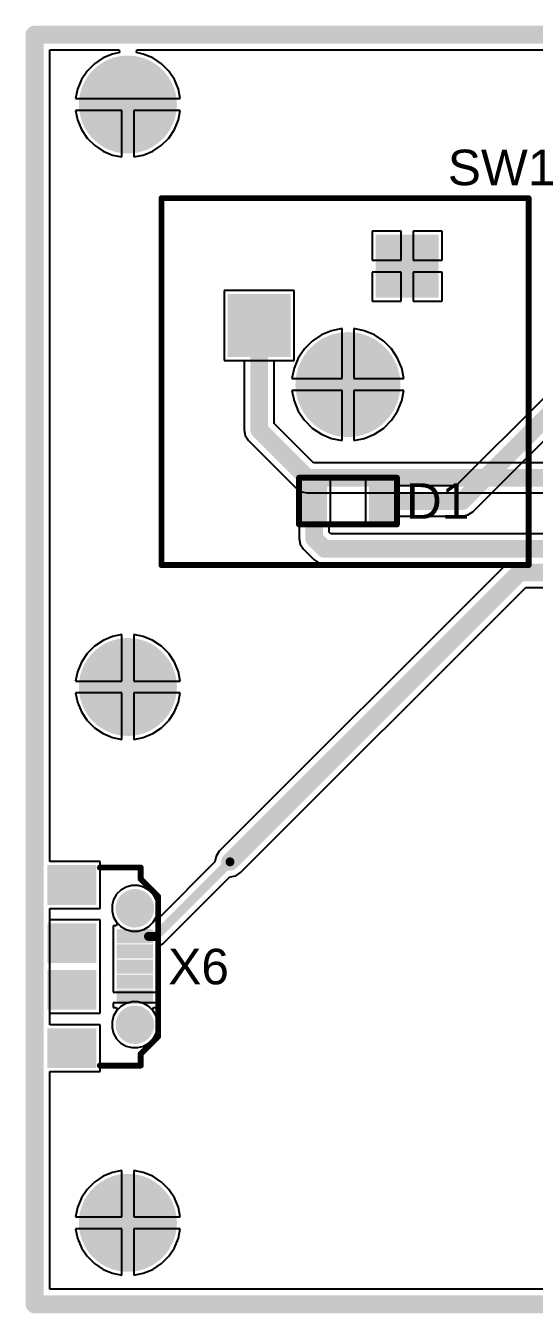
# Model space of a CAD drawing. Header units: millimetres. Extents: x -27 to 152, y -4 to 51.
# Drawn here: x -27.4 to -5.6, y -3.9 to 51.4 of the extents above; entities that cross this region are included whole.
import ezdxf

# ---------------------------------------------------------------- set-up
doc = ezdxf.new("R2010")
doc.units = ezdxf.units.MM
for name, color, linetype in [('BottomLayer', 5, 'Continuous'), ('BottomSolder', 6, 'Continuous'), ('KeepOutLayer', 6, 'Continuous'), ('MultiLayer', 9, 'Continuous'), ('PadHoleLayer', 156, 'Continuous'), ('TopLayer', 1, 'Continuous'), ('TopOverlay', 2, 'Continuous'), ('TopPaste', 8, 'Continuous'), ('TopSolder', 216, 'Continuous')]:
    doc.layers.add(name, color=color, linetype=linetype)
doc.styles.add('Arial', font='arial.ttf', dxfattribs={"height": 0.2})

# ---------------------------------------------------------------- blocks, each defined once
blk = doc.blocks.new('USB_MICRO_B_MX_105017_0001_1')
at = {"layer": 'BottomLayer'}
h = blk.add_hatch(color=5, dxfattribs=at)
edge = h.paths.add_edge_path()
edge.add_arc((-2.5, 0), 0.725, 0, 360)
h = blk.add_hatch(color=5, dxfattribs=at)
edge = h.paths.add_edge_path()
edge.add_arc((2.5, 0), 0.725, 0, 360)
for points in [[(-4.25, -3.65), (-4.25, -1.75), (-2.75, -1.75), (-2.75, -3.65)], [(2.75, -3.65), (2.75, -1.75), (4.25, -1.75), (4.25, -3.65)]]:
    blk.add_hatch(color=5, dxfattribs=at).paths.add_polyline_path(points)
at = {"layer": 'BottomSolder'}
h = blk.add_hatch(color=6, dxfattribs=at)
edge = h.paths.add_edge_path()
edge.add_arc((-2.5, 0), 0.827, 0, 360)
h = blk.add_hatch(color=6, dxfattribs=at)
edge = h.paths.add_edge_path()
edge.add_arc((2.5, 0), 0.827, 0, 360)
for points in [[(-4.352, -3.752), (-4.352, -1.648), (-2.648, -1.648), (-2.648, -3.752)], [(2.648, -3.752), (2.648, -1.648), (4.352, -1.648), (4.352, -3.752)]]:
    blk.add_hatch(color=6, dxfattribs=at).paths.add_polyline_path(points)
at = {"layer": 'MultiLayer'}
h = blk.add_hatch(color=9, dxfattribs=at)
edge = h.paths.add_edge_path()
edge.add_arc((-2.5, 0), 0.725, 0, 360)
h = blk.add_hatch(color=9, dxfattribs=at)
edge = h.paths.add_edge_path()
edge.add_arc((2.5, 0), 0.725, 0, 360)
for points in [[(-4.25, -3.65), (-4.25, -1.75), (-2.75, -1.75), (-2.75, -3.65)], [(2.75, -3.65), (2.75, -1.75), (4.25, -1.75), (4.25, -3.65)]]:
    blk.add_hatch(color=9, dxfattribs=at).paths.add_polyline_path(points)
at = {"layer": 'PadHoleLayer'}
h = blk.add_hatch(color=156, dxfattribs=at)
edge = h.paths.add_edge_path()
edge.add_arc((-2.5, 0), 0.425, 0, 360)
h = blk.add_hatch(color=156, dxfattribs=at)
edge = h.paths.add_edge_path()
edge.add_arc((2.5, 0), 0.425, 0, 360)
h = blk.add_hatch(color=156, dxfattribs=at)
edge = h.paths.add_edge_path()
edge.add_arc((-3.5, -3.05), 0.3, 180, 360)
edge.add_line((-3.2, -3.05), (-3.2, -2.35))
edge.add_arc((-3.5, -2.35), 0.3, 0, 180)
edge.add_line((-3.8, -2.35), (-3.8, -3.05))
h = blk.add_hatch(color=156, dxfattribs=at)
edge = h.paths.add_edge_path()
edge.add_arc((3.5, -3.05), 0.3, 180, 360)
edge.add_line((3.8, -3.05), (3.8, -2.35))
edge.add_arc((3.5, -2.35), 0.3, 0, 180)
edge.add_line((3.2, -2.35), (3.2, -3.05))
at = {"layer": 'TopLayer'}
h = blk.add_hatch(color=1, dxfattribs=at)
edge = h.paths.add_edge_path()
edge.add_arc((-2.5, 0), 0.725, 0, 360)
for points in [[(-1.5, 0.675), (-1.1, 0.675), (-1.1, -0.675), (-1.5, -0.675)], [(-0.85, 0.675), (-0.45, 0.675), (-0.45, -0.675), (-0.85, -0.675)], [(-0.2, 0.675), (0.2, 0.675), (0.2, -0.675), (-0.2, -0.675)], [(0.45, 0.675), (0.85, 0.675), (0.85, -0.675), (0.45, -0.675)], [(1.1, 0.675), (1.5, 0.675), (1.5, -0.675), (1.1, -0.675)], [(-4.25, -3.65), (-4.25, -1.75), (-2.75, -1.75), (-2.75, -3.65)], [(-1.75, -1.75), (-0.25, -1.75), (-0.25, -3.65), (-1.75, -3.65)], [(0.25, -1.75), (1.75, -1.75), (1.75, -3.65), (0.25, -3.65)], [(2.75, -3.65), (2.75, -1.75), (4.25, -1.75), (4.25, -3.65)]]:
    blk.add_hatch(color=1, dxfattribs=at).paths.add_polyline_path(points)
h = blk.add_hatch(color=1, dxfattribs=at)
edge = h.paths.add_edge_path()
edge.add_arc((2.5, 0), 0.725, 0, 360)
at = {"layer": 'TopPaste'}
for points in [[(-1.5, 0.675), (-1.1, 0.675), (-1.1, -0.675), (-1.5, -0.675)], [(-0.85, 0.675), (-0.45, 0.675), (-0.45, -0.675), (-0.85, -0.675)], [(-0.2, 0.675), (0.2, 0.675), (0.2, -0.675), (-0.2, -0.675)], [(0.45, 0.675), (0.85, 0.675), (0.85, -0.675), (0.45, -0.675)], [(1.1, 0.675), (1.5, 0.675), (1.5, -0.675), (1.1, -0.675)], [(-1.75, -1.75), (-0.25, -1.75), (-0.25, -3.65), (-1.75, -3.65)], [(0.25, -1.75), (1.75, -1.75), (1.75, -3.65), (0.25, -3.65)]]:
    blk.add_hatch(color=8, dxfattribs=at).paths.add_polyline_path(points)
at = {"layer": 'TopSolder'}
h = blk.add_hatch(color=216, dxfattribs=at)
edge = h.paths.add_edge_path()
edge.add_arc((-2.5, 0), 0.827, 0, 360)
for points in [[(-1.602, 0.777), (-0.998, 0.777), (-0.998, -0.777), (-1.602, -0.777)], [(-0.952, 0.777), (-0.348, 0.777), (-0.348, -0.777), (-0.952, -0.777)], [(-0.302, 0.777), (0.302, 0.777), (0.302, -0.777), (-0.302, -0.777)], [(0.348, 0.777), (0.952, 0.777), (0.952, -0.777), (0.348, -0.777)], [(0.998, 0.777), (1.602, 0.777), (1.602, -0.777), (0.998, -0.777)], [(-4.352, -3.752), (-4.352, -1.648), (-2.648, -1.648), (-2.648, -3.752)], [(-1.852, -1.648), (-0.148, -1.648), (-0.148, -3.752), (-1.852, -3.752)], [(0.148, -1.648), (1.852, -1.648), (1.852, -3.752), (0.148, -3.752)], [(2.648, -3.752), (2.648, -1.648), (4.352, -1.648), (4.352, -3.752)]]:
    blk.add_hatch(color=216, dxfattribs=at).paths.add_polyline_path(points)
h = blk.add_hatch(color=216, dxfattribs=at)
edge = h.paths.add_edge_path()
edge.add_arc((2.5, 0), 0.827, 0, 360)
at = {"layer": 'TopOverlay', "const_width": 0.254}
for points in [[(-3.75, 0.25), (-3, 1)], [(3, 1), (-3, 1)], [(3.75, 0.25), (3, 1)], [(-4.25, -1.5), (-4.25, 0.25)], [(-3.75, 0.25), (-4.25, 0.25)], [(4.25, 0.25), (3.75, 0.25)], [(4.25, -1.5), (4.25, 0.25)]]:
    blk.add_lwpolyline(points, dxfattribs=at)
at = {"layer": 'TopOverlay', "const_width": 0.127}
for points in [[(-3.063, 1, 1), (-2.936, 1, 1)], [(-3.063, 1, 1), (-2.936, 1, 1)], [(2.937, 1, 1), (3.064, 1, 1)], [(2.937, 1, 1), (3.064, 1, 1)], [(-4.313, 0.25, 1), (-4.186, 0.25, 1)], [(-4.313, 0.25, 1), (-4.186, 0.25, 1)], [(-3.814, 0.25, 1), (-3.687, 0.25, 1)], [(-3.814, 0.25, 1), (-3.687, 0.25, 1)], [(3.687, 0.25, 1), (3.814, 0.25, 1)], [(3.687, 0.25, 1), (3.814, 0.25, 1)], [(4.186, 0.25, 1), (4.313, 0.25, 1)], [(4.186, 0.25, 1), (4.313, 0.25, 1)], [(-4.313, -1.5, 1), (-4.186, -1.5, 1)], [(4.186, -1.5, 1), (4.313, -1.5, 1)]]:
    blk.add_lwpolyline(points, format="xyb", close=True, dxfattribs=at)
blk = doc.blocks.new('LED_1206_10')
at = {"layer": 'TopLayer'}
for points in [[(-1.9, 0.8), (-1, 0.8), (-1, -0.8), (-1.9, -0.8)], [(1, 0.8), (1.9, 0.8), (1.9, -0.8), (1, -0.8)]]:
    blk.add_hatch(color=1, dxfattribs=at).paths.add_polyline_path(points)
at = {"layer": 'TopPaste'}
for points in [[(-1.9, 0.8), (-1, 0.8), (-1, -0.8), (-1.9, -0.8)], [(1, 0.8), (1.9, 0.8), (1.9, -0.8), (1, -0.8)]]:
    blk.add_hatch(color=8, dxfattribs=at).paths.add_polyline_path(points)
at = {"layer": 'TopSolder'}
for points in [[(-2.002, 0.902), (-0.898, 0.902), (-0.898, -0.902), (-2.002, -0.902)], [(0.898, 0.902), (2.002, 0.902), (2.002, -0.902), (0.898, -0.902)]]:
    blk.add_hatch(color=216, dxfattribs=at).paths.add_polyline_path(points)
at = {"layer": 'TopOverlay', "const_width": 0.254}
for points in [[(-2.1, 1), (2.1, 1)], [(-2.1, -1), (-2.1, 1)], [(2.1, -1), (2.1, 1)], [(-2.1, -1), (2.1, -1)]]:
    blk.add_lwpolyline(points, dxfattribs=at)
at = {"layer": 'TopOverlay', "const_width": 0.127}
for points in [[(-2.164, 1, 1), (-2.037, 1, 1)], [(-2.164, 1, 1), (-2.037, 1, 1)], [(2.037, 1, 1), (2.164, 1, 1)], [(2.037, 1, 1), (2.164, 1, 1)], [(-2.164, -1, 1), (-2.037, -1, 1)], [(-2.164, -1, 1), (-2.037, -1, 1)], [(2.037, -1, 1), (2.164, -1, 1)], [(2.037, -1, 1), (2.164, -1, 1)]]:
    blk.add_lwpolyline(points, format="xyb", close=True, dxfattribs=at)
blk = doc.blocks.new('K__________O______24')
at = {"layer": 'BottomLayer'}
for points in [[(1.29, 6.33), (3.79, 6.33), (3.79, 3.83), (1.29, 3.83)], [(-5.06, 3.79), (-2.56, 3.79), (-2.56, 1.29), (-5.06, 1.29)]]:
    blk.add_hatch(color=5, dxfattribs=at).paths.add_polyline_path(points)
h = blk.add_hatch(color=5, dxfattribs=at)
edge = h.paths.add_edge_path()
edge.add_arc((0, 0), 2.15, 0, 360)
at = {"layer": 'BottomSolder'}
for points in [[(1.188, 6.432), (3.892, 6.432), (3.892, 3.728), (1.188, 3.728)], [(-5.162, 3.892), (-2.458, 3.892), (-2.458, 1.188), (-5.162, 1.188)]]:
    blk.add_hatch(color=6, dxfattribs=at).paths.add_polyline_path(points)
h = blk.add_hatch(color=6, dxfattribs=at)
edge = h.paths.add_edge_path()
edge.add_arc((0, 0), 2.252, 0, 360)
at = {"layer": 'MultiLayer'}
for points in [[(1.29, 6.33), (3.79, 6.33), (3.79, 3.83), (1.29, 3.83)], [(-5.06, 3.79), (-2.56, 3.79), (-2.56, 1.29), (-5.06, 1.29)]]:
    blk.add_hatch(color=9, dxfattribs=at).paths.add_polyline_path(points)
h = blk.add_hatch(color=9, dxfattribs=at)
edge = h.paths.add_edge_path()
edge.add_arc((0, 0), 2.15, 0, 360)
at = {"layer": 'PadHoleLayer'}
h = blk.add_hatch(color=156, dxfattribs=at)
edge = h.paths.add_edge_path()
edge.add_arc((2.54, 5.08), 0.75, 0, 360)
h = blk.add_hatch(color=156, dxfattribs=at)
edge = h.paths.add_edge_path()
edge.add_arc((-3.81, 2.54), 0.75, 0, 360)
h = blk.add_hatch(color=156, dxfattribs=at)
edge = h.paths.add_edge_path()
edge.add_arc((0, 0), 2.05, 0, 360)
at = {"layer": 'TopLayer'}
for points in [[(1.29, 6.33), (3.79, 6.33), (3.79, 3.83), (1.29, 3.83)], [(-5.06, 3.79), (-2.56, 3.79), (-2.56, 1.29), (-5.06, 1.29)]]:
    blk.add_hatch(color=1, dxfattribs=at).paths.add_polyline_path(points)
h = blk.add_hatch(color=1, dxfattribs=at)
edge = h.paths.add_edge_path()
edge.add_arc((0, 0), 2.15, 0, 360)
at = {"layer": 'TopSolder'}
for points in [[(1.188, 6.432), (3.892, 6.432), (3.892, 3.728), (1.188, 3.728)], [(-5.162, 3.892), (-2.458, 3.892), (-2.458, 1.188), (-5.162, 1.188)]]:
    blk.add_hatch(color=216, dxfattribs=at).paths.add_polyline_path(points)
h = blk.add_hatch(color=216, dxfattribs=at)
edge = h.paths.add_edge_path()
edge.add_arc((0, 0), 2.252, 0, 360)
at = {"layer": 'TopOverlay', "const_width": 0.254}
for points in [[(-8, -7.75), (-8, 8)], [(-8, 8), (7.75, 8)], [(7.75, -7.75), (7.75, 8)], [(-8, -7.75), (7.75, -7.75)]]:
    blk.add_lwpolyline(points, dxfattribs=at)
at = {"layer": 'TopOverlay', "const_width": 0.127}
for points in [[(-8.063, 8, 1), (-7.936, 8, 1)], [(-8.063, 8, 1), (-7.936, 8, 1)], [(7.686, 8, 1), (7.813, 8, 1)], [(7.686, 8, 1), (7.813, 8, 1)], [(-8.063, -7.75, 1), (-7.936, -7.75, 1)], [(-8.063, -7.75, 1), (-7.936, -7.75, 1)], [(7.686, -7.75, 1), (7.813, -7.75, 1)], [(7.686, -7.75, 1), (7.813, -7.75, 1)]]:
    blk.add_lwpolyline(points, format="xyb", close=True, dxfattribs=at)

msp = doc.modelspace()

# ---------------------------------------------------------------- hatches: boundary and pattern name
at = {"layer": 'BottomLayer'}
h = msp.add_hatch(color=5, dxfattribs=at)
edge = h.paths.add_edge_path()
edge.add_arc((-23, 48), 2, 0, 360)
h = msp.add_hatch(color=5, dxfattribs=at)
edge = h.paths.add_edge_path()
edge.add_arc((-23, 23), 2, 0, 360)
h = msp.add_hatch(color=5, dxfattribs=at)
edge = h.paths.add_edge_path()
edge.add_arc((-23, 0), 2, 0, 360)
at = {"layer": 'BottomSolder'}
h = msp.add_hatch(color=6, dxfattribs=at)
edge = h.paths.add_edge_path()
edge.add_arc((-23, 48), 2.102, 0, 360)
h = msp.add_hatch(color=6, dxfattribs=at)
edge = h.paths.add_edge_path()
edge.add_arc((-23, 23), 2.102, 0, 360)
h = msp.add_hatch(color=6, dxfattribs=at)
edge = h.paths.add_edge_path()
edge.add_arc((-23, 0), 2.102, 0, 360)
at = {"layer": 'MultiLayer'}
h = msp.add_hatch(color=9, dxfattribs=at)
edge = h.paths.add_edge_path()
edge.add_arc((-23, 48), 2, 0, 360)
h = msp.add_hatch(color=9, dxfattribs=at)
edge = h.paths.add_edge_path()
edge.add_arc((-23, 23), 2, 0, 360)
h = msp.add_hatch(color=9, dxfattribs=at)
edge = h.paths.add_edge_path()
edge.add_arc((-23, 0), 2, 0, 360)
at = {"layer": 'PadHoleLayer'}
h = msp.add_hatch(color=156, dxfattribs=at)
edge = h.paths.add_edge_path()
edge.add_arc((-23, 48), 1.375, 0, 360)
h = msp.add_hatch(color=156, dxfattribs=at)
edge = h.paths.add_edge_path()
edge.add_arc((-23, 23), 1.375, 0, 360)
h = msp.add_hatch(color=156, dxfattribs=at)
edge = h.paths.add_edge_path()
edge.add_arc((-23, 0), 1.375, 0, 360)
at = {"layer": 'TopLayer'}
h = msp.add_hatch(color=1, dxfattribs=at)
edge = h.paths.add_edge_path()
edge.add_arc((-23, 48), 2, 0, 360)
h = msp.add_hatch(color=1, dxfattribs=at)
edge = h.paths.add_edge_path()
edge.add_arc((-23, 23), 2, 0, 360)
h = msp.add_hatch(color=1, dxfattribs=at)
edge = h.paths.add_edge_path()
edge.add_arc((-23, 0), 2, 0, 360)
at = {"layer": 'TopSolder'}
h = msp.add_hatch(color=216, dxfattribs=at)
edge = h.paths.add_edge_path()
edge.add_arc((-23, 48), 2.102, 0, 360)
h = msp.add_hatch(color=216, dxfattribs=at)
edge = h.paths.add_edge_path()
edge.add_arc((-23, 23), 2.102, 0, 360)
h = msp.add_hatch(color=216, dxfattribs=at)
edge = h.paths.add_edge_path()
edge.add_arc((-23, 0), 2.102, 0, 360)

# ---------------------------------------------------------------- linework, layer by layer
at = {"layer": 'BottomLayer'}
for p, q in [((-26.353, 15.504), (-26.353, 50.353)), ((-26.353, 50.353), (-23.377, 50.353)), ((-23.377, 50.353), (-23.365, 50.226)), ((-22.635, 50.226), (-22.622, 50.353)), ((-22.622, 50.353), (25.623, 50.353)), ((-24.437, 49.751), (-24.751, 49.437)), ((-24.068, 49.997), (-24.437, 49.751)), ((-23.657, 50.167), (-24.068, 49.997)), ((-23.365, 50.226), (-23.657, 50.167)), ((-22.343, 50.167), (-22.635, 50.226)), ((-21.932, 49.997), (-22.343, 50.167)), ((-21.563, 49.751), (-21.932, 49.997)), ((-21.249, 49.437), (-21.563, 49.751)), ((-24.751, 49.437), (-24.997, 49.068)), ((-21.003, 49.068), (-21.249, 49.437)), ((-25.167, 48.657), (-25.248, 48.254)), ((-24.997, 49.068), (-25.167, 48.657)), ((-20.833, 48.657), (-21.003, 49.068)), ((-20.752, 48.254), (-20.833, 48.657)), ((-25.248, 48.254), (-23, 48.254)), ((-23, 48.254), (-20.752, 48.254)), ((-23.254, 47.746), (-25.248, 47.746)), ((-25.248, 47.746), (-25.167, 47.343)), ((-23.254, 45.752), (-23.254, 47.746)), ((-20.752, 47.746), (-22.746, 47.746)), ((-22.746, 47.746), (-22.746, 45.752)), ((-20.833, 47.343), (-20.752, 47.746)), ((-25.167, 47.343), (-24.997, 46.932)), ((-21.003, 46.932), (-20.833, 47.343)), ((-24.997, 46.932), (-24.751, 46.563)), ((-24.751, 46.563), (-24.437, 46.249)), ((-21.563, 46.249), (-21.249, 46.563)), ((-21.249, 46.563), (-21.003, 46.932)), ((-24.437, 46.249), (-24.068, 46.003)), ((-24.068, 46.003), (-23.657, 45.833)), ((-22.343, 45.833), (-21.932, 46.003)), ((-21.932, 46.003), (-21.563, 46.249)), ((-23.657, 45.833), (-23.254, 45.752)), ((-22.746, 45.752), (-22.343, 45.833)), ((-11.274, 42.564), (-12.524, 42.564)), ((-12.524, 42.564), (-12.524, 41.314)), ((-11.274, 41.314), (-11.274, 42.564)), ((-9.516, 42.564), (-10.766, 42.564)), ((-10.766, 42.564), (-10.766, 41.314)), ((-9.516, 41.314), (-9.516, 42.564)), ((-12.524, 41.314), (-11.274, 41.314)), ((-10.766, 41.314), (-9.516, 41.314)), ((-11.274, 40.806), (-12.524, 40.806)), ((-12.524, 40.806), (-12.524, 39.556)), ((-11.274, 39.556), (-11.274, 40.806)), ((-9.516, 40.806), (-10.766, 40.806)), ((-10.766, 40.806), (-10.766, 39.556)), ((-9.516, 39.556), (-9.516, 40.806)), ((-15.866, 40.024), (-18.874, 40.024)), ((-18.874, 40.024), (-18.874, 37.016)), ((-15.866, 37.016), (-15.866, 40.024)), ((-12.524, 39.556), (-11.274, 39.556)), ((-10.766, 39.556), (-9.516, 39.556)), ((-14.261, 38.292), (-14.699, 38.11)), ((-13.814, 38.381), (-14.261, 38.292)), ((-13.814, 36.234), (-13.814, 38.381)), ((-12.859, 38.292), (-13.306, 38.381)), ((-13.306, 38.381), (-13.306, 36.234)), ((-12.421, 38.11), (-12.859, 38.292)), ((-15.092, 37.847), (-15.427, 37.512)), ((-14.699, 38.11), (-15.092, 37.847)), ((-12.028, 37.847), (-12.421, 38.11)), ((-11.693, 37.512), (-12.028, 37.847)), ((-15.69, 37.119), (-15.872, 36.681)), ((-15.427, 37.512), (-15.69, 37.119)), ((-11.43, 37.119), (-11.693, 37.512)), ((-11.248, 36.681), (-11.43, 37.119)), ((-18.874, 37.016), (-18.017, 37.016)), ((-18.017, 37.016), (-18.017, 34.04)), ((-16.723, 34.308), (-16.723, 37.016)), ((-16.723, 37.016), (-15.866, 37.016)), ((-15.872, 36.681), (-15.961, 36.234)), ((-11.159, 36.234), (-11.248, 36.681)), ((-15.961, 36.234), (-13.814, 36.234)), ((-13.306, 36.234), (-11.159, 36.234)), ((-13.814, 35.726), (-15.961, 35.726)), ((-15.961, 35.726), (-15.872, 35.279)), ((-13.814, 33.579), (-13.814, 35.726)), ((-11.159, 35.726), (-13.306, 35.726)), ((-13.306, 35.726), (-13.306, 33.579)), ((-11.248, 35.279), (-11.159, 35.726)), ((-15.872, 35.279), (-15.69, 34.841)), ((-15.69, 34.841), (-15.427, 34.448)), ((-11.693, 34.448), (-11.43, 34.841)), ((-11.43, 34.841), (-11.248, 35.279)), ((-15.042, 32.627), (-16.723, 34.308)), ((-15.427, 34.448), (-15.092, 34.113)), ((-12.028, 34.113), (-11.693, 34.448)), ((-18.017, 34.04), (-17.968, 33.792)), ((-17.968, 33.792), (-17.828, 33.582)), ((-15.092, 34.113), (-14.699, 33.85)), ((-14.699, 33.85), (-14.261, 33.668)), ((-12.859, 33.668), (-12.421, 33.85)), ((-12.421, 33.85), (-12.028, 34.113)), ((-17.828, 33.582), (-15.768, 31.522)), ((-14.261, 33.668), (-13.814, 33.579)), ((-13.306, 33.579), (-12.859, 33.668)), ((3.711, 32.627), (-15.042, 32.627)), ((-15.768, 31.522), (-15.558, 31.382)), ((-15.558, 31.382), (-15.31, 31.333)), ((-15.31, 31.333), (-3.03, 31.333)), ((-24.068, 24.997), (-24.437, 24.751)), ((-23.657, 25.167), (-24.068, 24.997)), ((-23.254, 25.248), (-23.657, 25.167)), ((-23.254, 23.254), (-23.254, 25.248)), ((-22.343, 25.167), (-22.746, 25.248)), ((-22.746, 25.248), (-22.746, 23.254)), ((-21.932, 24.997), (-22.343, 25.167)), ((-21.563, 24.751), (-21.932, 24.997)), ((-24.751, 24.437), (-24.997, 24.068)), ((-24.437, 24.751), (-24.751, 24.437)), ((-21.249, 24.437), (-21.563, 24.751)), ((-21.003, 24.068), (-21.249, 24.437)), ((-24.997, 24.068), (-25.167, 23.657)), ((-20.833, 23.657), (-21.003, 24.068)), ((-25.167, 23.657), (-25.248, 23.254)), ((-25.248, 23.254), (-23.254, 23.254)), ((-22.746, 23.254), (-20.752, 23.254)), ((-20.752, 23.254), (-20.833, 23.657)), ((-23.254, 22.746), (-25.248, 22.746)), ((-25.248, 22.746), (-25.167, 22.343)), ((-23.254, 20.752), (-23.254, 22.746)), ((-20.752, 22.746), (-22.746, 22.746)), ((-22.746, 22.746), (-22.746, 20.752)), ((-20.833, 22.343), (-20.752, 22.746)), ((-25.167, 22.343), (-24.997, 21.932)), ((-21.003, 21.932), (-20.833, 22.343)), ((-24.997, 21.932), (-24.751, 21.563)), ((-24.751, 21.563), (-24.437, 21.249)), ((-21.563, 21.249), (-21.249, 21.563)), ((-21.249, 21.563), (-21.003, 21.932)), ((-24.437, 21.249), (-24.068, 21.003)), ((-24.068, 21.003), (-23.657, 20.833)), ((-22.343, 20.833), (-21.932, 21.003)), ((-21.932, 21.003), (-21.563, 21.249)), ((-23.657, 20.833), (-23.254, 20.752)), ((-22.746, 20.752), (-22.343, 20.833)), ((-24.196, 15.504), (-26.353, 15.504)), ((-24.196, 13.496), (-24.196, 15.504)), ((-23.078, 14.412), (-23.301, 14.283)), ((-22.829, 14.479), (-23.078, 14.412)), ((-22.571, 14.479), (-22.829, 14.479)), ((-22.322, 14.412), (-22.571, 14.479)), ((-22.099, 14.283), (-22.322, 14.412)), ((-23.612, 13.878), (-23.679, 13.629)), ((-23.483, 14.101), (-23.612, 13.878)), ((-23.301, 14.283), (-23.483, 14.101)), ((-21.917, 14.101), (-22.099, 14.283)), ((-21.788, 13.878), (-21.917, 14.101)), ((-21.721, 13.629), (-21.788, 13.878)), ((-26.353, 8.504), (-26.353, 13.496)), ((-26.353, 13.496), (-24.196, 13.496)), ((-23.679, 13.629), (-23.679, 13.371)), ((-23.679, 13.371), (-23.612, 13.122)), ((-21.788, 13.122), (-21.721, 13.371)), ((-21.721, 13.371), (-21.721, 13.629)), ((-23.612, 13.122), (-23.483, 12.899)), ((-23.483, 12.899), (-23.301, 12.717)), ((-23.301, 12.717), (-23.078, 12.588)), ((-22.322, 12.588), (-22.099, 12.717)), ((-22.099, 12.717), (-21.917, 12.899)), ((-21.917, 12.899), (-21.788, 13.122)), ((-23.078, 12.588), (-22.829, 12.521)), ((-22.829, 12.521), (-22.571, 12.521)), ((-22.571, 12.521), (-22.322, 12.588)), ((-23.078, 9.412), (-23.301, 9.283)), ((-22.829, 9.479), (-23.078, 9.412)), ((-22.571, 9.479), (-22.829, 9.479)), ((-22.322, 9.412), (-22.571, 9.479)), ((-22.099, 9.283), (-22.322, 9.412)), ((-23.612, 8.878), (-23.679, 8.629)), ((-23.483, 9.101), (-23.612, 8.878)), ((-23.301, 9.283), (-23.483, 9.101)), ((-21.917, 9.101), (-22.099, 9.283)), ((-21.788, 8.878), (-21.917, 9.101)), ((-21.721, 8.629), (-21.788, 8.878)), ((-24.196, 8.504), (-26.353, 8.504)), ((-24.196, 6.496), (-24.196, 8.504)), ((-23.679, 8.629), (-23.679, 8.371)), ((-23.679, 8.371), (-23.612, 8.122)), ((-21.788, 8.122), (-21.721, 8.371)), ((-21.721, 8.371), (-21.721, 8.629)), ((-23.612, 8.122), (-23.483, 7.899)), ((-23.483, 7.899), (-23.301, 7.717)), ((-22.099, 7.717), (-21.917, 7.899)), ((-21.917, 7.899), (-21.788, 8.122)), ((-23.301, 7.717), (-23.078, 7.588)), ((-23.078, 7.588), (-22.829, 7.521)), ((-22.829, 7.521), (-22.571, 7.521)), ((-22.571, 7.521), (-22.322, 7.588)), ((-22.322, 7.588), (-22.099, 7.717)), ((-26.353, -2.853), (-26.353, 6.496)), ((-26.353, 6.496), (-24.196, 6.496)), ((-23.254, 2.248), (-23.657, 2.167)), ((-23.254, 0.254), (-23.254, 2.248)), ((-22.343, 2.167), (-22.746, 2.248)), ((-22.746, 2.248), (-22.746, 0.254)), ((-24.437, 1.751), (-24.751, 1.437)), ((-24.068, 1.997), (-24.437, 1.751)), ((-23.657, 2.167), (-24.068, 1.997)), ((-21.932, 1.997), (-22.343, 2.167)), ((-21.563, 1.751), (-21.932, 1.997)), ((-21.249, 1.437), (-21.563, 1.751)), ((-24.751, 1.437), (-24.997, 1.068)), ((-21.003, 1.068), (-21.249, 1.437)), ((-25.167, 0.657), (-25.248, 0.254)), ((-24.997, 1.068), (-25.167, 0.657)), ((-20.833, 0.657), (-21.003, 1.068)), ((-20.752, 0.254), (-20.833, 0.657)), ((-25.248, 0.254), (-23.254, 0.254)), ((-22.746, 0.254), (-20.752, 0.254)), ((-23.254, -0.254), (-25.248, -0.254)), ((-25.248, -0.254), (-25.167, -0.657)), ((-23.254, -2.248), (-23.254, -0.254)), ((-20.752, -0.254), (-22.746, -0.254)), ((-22.746, -0.254), (-22.746, -2.248)), ((-20.833, -0.657), (-20.752, -0.254)), ((-25.167, -0.657), (-24.997, -1.068)), ((-24.997, -1.068), (-24.751, -1.437)), ((-21.249, -1.437), (-21.003, -1.068)), ((-21.003, -1.068), (-20.833, -0.657)), ((-24.751, -1.437), (-24.437, -1.751)), ((-21.563, -1.751), (-21.249, -1.437)), ((-24.437, -1.751), (-24.068, -1.997)), ((-24.068, -1.997), (-23.657, -2.167)), ((-23.657, -2.167), (-23.254, -2.248)), ((-22.746, -2.248), (-22.343, -2.167)), ((-22.343, -2.167), (-21.932, -1.997)), ((-21.932, -1.997), (-21.563, -1.751)), ((-1.298, -2.853), (-26.353, -2.853))]:
    msp.add_line(p, q, dxfattribs=at)
at = {"layer": 'BottomLayer', "const_width": 0.762}
for points in [[(-17.37, 34.04), (-17.37, 38.52)], [(-17.37, 34.04), (-15.31, 31.98)], [(-15.31, 31.98), (12.94, 31.98)]]:
    msp.add_lwpolyline(points, dxfattribs=at)
at = {"layer": 'BottomLayer', "const_width": 0.381}
for points in [[(-17.561, 38.52, 1), (-17.18, 38.52, 1)], [(-17.561, 34.04, 1), (-17.18, 34.04, 1)], [(-17.561, 34.04, 1), (-17.18, 34.04, 1)], [(-15.5, 31.98, 1), (-15.119, 31.98, 1)], [(-15.5, 31.98, 1), (-15.119, 31.98, 1)]]:
    msp.add_lwpolyline(points, format="xyb", close=True, dxfattribs=at)
at = {"layer": 'KeepOutLayer', "const_width": 0.762}
for points in [[(-27, -3.5), (-27, 51)], [(-27, 51), (152, 51)], [(-27, -3.5), (152, -3.5)]]:
    msp.add_lwpolyline(points, dxfattribs=at)
at = {"layer": 'KeepOutLayer', "const_width": 0.381}
for points in [[(-27.19, 51, 1), (-26.809, 51, 1)], [(-27.19, 51, 1), (-26.809, 51, 1)], [(-27.19, -3.5, 1), (-26.809, -3.5, 1)], [(-27.19, -3.5, 1), (-26.809, -3.5, 1)]]:
    msp.add_lwpolyline(points, format="xyb", close=True, dxfattribs=at)
at = {"layer": 'TopLayer'}
for p, q in [((-26.353, 15.504), (-26.353, 50.353)), ((-26.353, 50.353), (-23.377, 50.353)), ((-23.377, 50.353), (-23.365, 50.226)), ((-22.635, 50.226), (-22.622, 50.353)), ((-22.622, 50.353), (25.623, 50.353)), ((-24.437, 49.751), (-24.751, 49.437)), ((-24.068, 49.997), (-24.437, 49.751)), ((-23.657, 50.167), (-24.068, 49.997)), ((-23.365, 50.226), (-23.657, 50.167)), ((-22.343, 50.167), (-22.635, 50.226)), ((-21.932, 49.997), (-22.343, 50.167)), ((-21.563, 49.751), (-21.932, 49.997)), ((-21.249, 49.437), (-21.563, 49.751)), ((-24.751, 49.437), (-24.997, 49.068)), ((-21.003, 49.068), (-21.249, 49.437)), ((-25.167, 48.657), (-25.248, 48.254)), ((-24.997, 49.068), (-25.167, 48.657)), ((-20.833, 48.657), (-21.003, 49.068)), ((-20.752, 48.254), (-20.833, 48.657)), ((-25.248, 48.254), (-23, 48.254)), ((-23, 48.254), (-20.752, 48.254)), ((-23.254, 47.746), (-25.248, 47.746)), ((-25.248, 47.746), (-25.167, 47.343)), ((-23.254, 45.752), (-23.254, 47.746)), ((-20.752, 47.746), (-22.746, 47.746)), ((-22.746, 47.746), (-22.746, 45.752)), ((-20.833, 47.343), (-20.752, 47.746)), ((-25.167, 47.343), (-24.997, 46.932)), ((-21.003, 46.932), (-20.833, 47.343)), ((-24.997, 46.932), (-24.751, 46.563)), ((-24.751, 46.563), (-24.437, 46.249)), ((-21.563, 46.249), (-21.249, 46.563)), ((-21.249, 46.563), (-21.003, 46.932)), ((-24.437, 46.249), (-24.068, 46.003)), ((-24.068, 46.003), (-23.657, 45.833)), ((-22.343, 45.833), (-21.932, 46.003)), ((-21.932, 46.003), (-21.563, 46.249)), ((-23.657, 45.833), (-23.254, 45.752)), ((-22.746, 45.752), (-22.343, 45.833)), ((-11.274, 42.564), (-12.524, 42.564)), ((-12.524, 42.564), (-12.524, 41.314)), ((-11.274, 41.314), (-11.274, 42.564)), ((-9.516, 42.564), (-10.766, 42.564)), ((-10.766, 42.564), (-10.766, 41.314)), ((-9.516, 41.314), (-9.516, 42.564)), ((-12.524, 41.314), (-11.274, 41.314)), ((-10.766, 41.314), (-9.516, 41.314)), ((-11.274, 40.806), (-12.524, 40.806)), ((-12.524, 40.806), (-12.524, 39.556)), ((-11.274, 39.556), (-11.274, 40.806)), ((-9.516, 40.806), (-10.766, 40.806)), ((-10.766, 40.806), (-10.766, 39.556)), ((-9.516, 39.556), (-9.516, 40.806)), ((-15.866, 40.024), (-18.874, 40.024)), ((-18.874, 40.024), (-18.874, 37.016)), ((-15.866, 37.016), (-15.866, 40.024)), ((-12.524, 39.556), (-11.274, 39.556)), ((-10.766, 39.556), (-9.516, 39.556)), ((-14.261, 38.292), (-14.699, 38.11)), ((-13.814, 38.381), (-14.261, 38.292)), ((-13.814, 36.234), (-13.814, 38.381)), ((-12.859, 38.292), (-13.306, 38.381)), ((-13.306, 38.381), (-13.306, 36.234)), ((-12.421, 38.11), (-12.859, 38.292)), ((-15.092, 37.847), (-15.427, 37.512)), ((-14.699, 38.11), (-15.092, 37.847)), ((-12.028, 37.847), (-12.421, 38.11)), ((-11.693, 37.512), (-12.028, 37.847)), ((-15.69, 37.119), (-15.872, 36.681)), ((-15.427, 37.512), (-15.69, 37.119)), ((-11.43, 37.119), (-11.693, 37.512)), ((-11.248, 36.681), (-11.43, 37.119)), ((-18.874, 37.016), (-15.866, 37.016)), ((-15.872, 36.681), (-15.961, 36.234)), ((-11.159, 36.234), (-11.248, 36.681)), ((-15.961, 36.234), (-13.814, 36.234)), ((-13.306, 36.234), (-11.159, 36.234)), ((-13.814, 35.726), (-15.961, 35.726)), ((-15.961, 35.726), (-15.872, 35.279)), ((-13.814, 33.579), (-13.814, 35.726)), ((-11.159, 35.726), (-13.306, 35.726)), ((-13.306, 35.726), (-13.306, 33.579)), ((-11.248, 35.279), (-11.159, 35.726)), ((-5.114, 35.442), (-8.928, 31.627)), ((-15.872, 35.279), (-15.69, 34.841)), ((-15.69, 34.841), (-15.427, 34.448)), ((-11.693, 34.448), (-11.43, 34.841)), ((-11.43, 34.841), (-11.248, 35.279)), ((-15.427, 34.448), (-15.092, 34.113)), ((-12.028, 34.113), (-11.693, 34.448)), ((-8.202, 30.522), (-4.198, 34.526)), ((-15.092, 34.113), (-14.699, 33.85)), ((-14.699, 33.85), (-14.261, 33.668)), ((-12.859, 33.668), (-12.421, 33.85)), ((-12.421, 33.85), (-12.028, 34.113)), ((-14.261, 33.668), (-13.814, 33.579)), ((-13.306, 33.579), (-12.859, 33.668)), ((-14.306, 32.034), (-15.714, 32.034)), ((-15.714, 32.034), (-15.714, 29.926)), ((-14.306, 29.926), (-14.306, 32.034)), ((-11.406, 32.034), (-12.814, 32.034)), ((-12.814, 32.034), (-12.814, 29.926)), ((-11.406, 31.627), (-11.406, 32.034)), ((-8.928, 31.627), (-11.406, 31.627)), ((-8.412, 30.382), (-8.202, 30.522)), ((-15.714, 29.926), (-15.657, 29.926)), ((-15.657, 29.926), (-15.657, 29.376)), ((-14.363, 29.645), (-14.363, 29.926)), ((-14.363, 29.926), (-14.306, 29.926)), ((-12.814, 29.926), (-11.406, 29.926)), ((-11.406, 29.926), (-11.406, 30.333)), ((-11.406, 30.333), (-8.66, 30.333)), ((-8.66, 30.333), (-8.412, 30.382)), ((-15.657, 29.376), (-15.608, 29.129)), ((-14.295, 29.577), (-14.363, 29.645)), ((3.393, 29.577), (-14.295, 29.577)), ((-15.608, 29.129), (-15.468, 28.919)), ((-15.468, 28.919), (-15.021, 28.472)), ((-15.021, 28.472), (-14.811, 28.332)), ((-14.811, 28.332), (-14.564, 28.283)), ((-14.564, 28.283), (-6.915, 28.283)), ((-6.915, 28.283), (-6.866, 28.165)), ((-6.866, 28.165), (-19.078, 15.953)), ((-18.163, 15.038), (-5.934, 27.267)), ((-5.934, 27.267), (4.223, 27.267)), ((-24.068, 24.997), (-24.437, 24.751)), ((-23.657, 25.167), (-24.068, 24.997)), ((-23.254, 25.248), (-23.657, 25.167)), ((-23.254, 23.254), (-23.254, 25.248)), ((-22.343, 25.167), (-22.746, 25.248)), ((-22.746, 25.248), (-22.746, 23.254)), ((-21.932, 24.997), (-22.343, 25.167)), ((-21.563, 24.751), (-21.932, 24.997)), ((-24.751, 24.437), (-24.997, 24.068)), ((-24.437, 24.751), (-24.751, 24.437)), ((-21.249, 24.437), (-21.563, 24.751)), ((-21.003, 24.068), (-21.249, 24.437)), ((-24.997, 24.068), (-25.167, 23.657)), ((-20.833, 23.657), (-21.003, 24.068)), ((-25.167, 23.657), (-25.248, 23.254)), ((-25.248, 23.254), (-23.254, 23.254)), ((-22.746, 23.254), (-20.752, 23.254)), ((-20.752, 23.254), (-20.833, 23.657)), ((-23.254, 22.746), (-25.248, 22.746)), ((-25.248, 22.746), (-25.167, 22.343)), ((-23.254, 20.752), (-23.254, 22.746)), ((-20.752, 22.746), (-22.746, 22.746)), ((-22.746, 22.746), (-22.746, 20.752)), ((-20.833, 22.343), (-20.752, 22.746)), ((-25.167, 22.343), (-24.997, 21.932)), ((-21.003, 21.932), (-20.833, 22.343)), ((-24.997, 21.932), (-24.751, 21.563)), ((-24.751, 21.563), (-24.437, 21.249)), ((-21.563, 21.249), (-21.249, 21.563)), ((-21.249, 21.563), (-21.003, 21.932)), ((-24.437, 21.249), (-24.068, 21.003)), ((-24.068, 21.003), (-23.657, 20.833)), ((-22.343, 20.833), (-21.932, 21.003)), ((-21.932, 21.003), (-21.563, 21.249)), ((-23.657, 20.833), (-23.254, 20.752)), ((-22.746, 20.752), (-22.343, 20.833)), ((-24.196, 15.504), (-26.353, 15.504)), ((-24.196, 13.496), (-24.196, 15.504)), ((-19.267, 15.49), (-21.664, 13.093)), ((-19.219, 15.743), (-19.268, 15.495)), ((-19.268, 15.495), (-19.267, 15.49)), ((-19.078, 15.953), (-19.219, 15.743)), ((-18.373, 14.897), (-18.163, 15.038)), ((-23.078, 14.412), (-23.301, 14.283)), ((-22.829, 14.479), (-23.078, 14.412)), ((-22.571, 14.479), (-22.829, 14.479)), ((-22.322, 14.412), (-22.571, 14.479)), ((-22.099, 14.283), (-22.322, 14.412)), ((-21.501, 11.974), (-18.626, 14.849)), ((-18.626, 14.849), (-18.62, 14.848)), ((-18.62, 14.848), (-18.373, 14.897)), ((-23.612, 13.878), (-23.679, 13.629)), ((-23.483, 14.101), (-23.612, 13.878)), ((-23.301, 14.283), (-23.483, 14.101)), ((-21.917, 14.101), (-22.099, 14.283)), ((-21.788, 13.878), (-21.917, 14.101)), ((-21.721, 13.629), (-21.788, 13.878)), ((-26.353, 13.004), (-26.353, 13.496)), ((-26.353, 13.496), (-24.196, 13.496)), ((-23.679, 13.629), (-23.679, 13.371)), ((-23.679, 13.371), (-23.612, 13.122)), ((-21.778, 13.159), (-21.721, 13.371)), ((-21.721, 13.371), (-21.721, 13.629)), ((-24.196, 13.004), (-26.353, 13.004)), ((-24.196, 10.996), (-24.196, 13.004)), ((-23.504, 12.754), (-23.629, 12.754)), ((-23.629, 12.754), (-23.629, 11.846)), ((-23.612, 13.122), (-23.483, 12.899)), ((-23.456, 12.871), (-23.504, 12.754)), ((-23.483, 12.899), (-23.456, 12.871)), ((-21.664, 13.093), (-21.778, 13.159)), ((-23.629, 11.846), (-23.629, 11.196)), ((-21.771, 11.851), (-21.648, 11.876)), ((-21.771, 11.196), (-21.771, 11.851)), ((-21.648, 11.876), (-21.501, 11.974)), ((-23.629, 11.196), (-23.629, 10.546)), ((-21.771, 10.546), (-21.771, 11.196)), ((-24.196, 8.996), (-24.196, 10.996)), ((-23.629, 10.546), (-23.629, 9.896)), ((-21.771, 9.896), (-21.771, 10.546)), ((-23.629, 9.896), (-23.629, 9.896)), ((-23.629, 9.896), (-22.7, 9.896)), ((-22.952, 9.446), (-23.629, 9.446)), ((-23.629, 9.446), (-23.629, 9.246)), ((-22.829, 9.479), (-22.952, 9.446)), ((-22.7, 9.479), (-22.829, 9.479)), ((-22.7, 9.896), (-21.771, 9.896)), ((-22.571, 9.479), (-22.7, 9.479)), ((-22.448, 9.446), (-22.571, 9.479)), ((-21.771, 9.446), (-22.448, 9.446)), ((-21.771, 9.896), (-21.771, 9.896)), ((-21.771, 9.246), (-21.771, 9.446)), ((-26.353, 8.504), (-26.353, 8.996)), ((-26.353, 8.996), (-24.196, 8.996)), ((-23.612, 8.878), (-23.679, 8.629)), ((-23.629, 9.246), (-23.504, 9.246)), ((-23.483, 9.101), (-23.612, 8.878)), ((-23.504, 9.246), (-23.456, 9.129)), ((-23.456, 9.129), (-23.483, 9.101)), ((-21.944, 9.129), (-21.896, 9.246)), ((-21.917, 9.101), (-21.944, 9.129)), ((-21.788, 8.878), (-21.917, 9.101)), ((-21.896, 9.246), (-21.771, 9.246)), ((-21.721, 8.629), (-21.788, 8.878)), ((-24.196, 8.504), (-26.353, 8.504)), ((-24.196, 6.496), (-24.196, 8.504)), ((-23.679, 8.629), (-23.679, 8.371)), ((-23.679, 8.371), (-23.612, 8.122)), ((-21.788, 8.122), (-21.721, 8.371)), ((-21.721, 8.371), (-21.721, 8.629)), ((-23.612, 8.122), (-23.483, 7.899)), ((-23.483, 7.899), (-23.301, 7.717)), ((-22.099, 7.717), (-21.917, 7.899)), ((-21.917, 7.899), (-21.788, 8.122)), ((-23.301, 7.717), (-23.078, 7.588)), ((-23.078, 7.588), (-22.829, 7.521)), ((-22.829, 7.521), (-22.571, 7.521)), ((-22.571, 7.521), (-22.322, 7.588)), ((-22.322, 7.588), (-22.099, 7.717)), ((-26.353, -2.853), (-26.353, 6.496)), ((-26.353, 6.496), (-24.196, 6.496)), ((-23.254, 2.248), (-23.657, 2.167)), ((-23.254, 0.254), (-23.254, 2.248)), ((-22.343, 2.167), (-22.746, 2.248)), ((-22.746, 2.248), (-22.746, 0.254)), ((-24.437, 1.751), (-24.751, 1.437)), ((-24.068, 1.997), (-24.437, 1.751)), ((-23.657, 2.167), (-24.068, 1.997)), ((-21.932, 1.997), (-22.343, 2.167)), ((-21.563, 1.751), (-21.932, 1.997)), ((-21.249, 1.437), (-21.563, 1.751)), ((-24.751, 1.437), (-24.997, 1.068)), ((-21.003, 1.068), (-21.249, 1.437)), ((-25.167, 0.657), (-25.248, 0.254)), ((-24.997, 1.068), (-25.167, 0.657)), ((-20.833, 0.657), (-21.003, 1.068)), ((-20.752, 0.254), (-20.833, 0.657)), ((-25.248, 0.254), (-23.254, 0.254)), ((-22.746, 0.254), (-20.752, 0.254)), ((-23.254, -0.254), (-25.248, -0.254)), ((-25.248, -0.254), (-25.167, -0.657)), ((-23.254, -2.248), (-23.254, -0.254)), ((-20.752, -0.254), (-22.746, -0.254)), ((-22.746, -0.254), (-22.746, -2.248)), ((-20.833, -0.657), (-20.752, -0.254)), ((-25.167, -0.657), (-24.997, -1.068)), ((-24.997, -1.068), (-24.751, -1.437)), ((-21.249, -1.437), (-21.003, -1.068)), ((-21.003, -1.068), (-20.833, -0.657)), ((-24.751, -1.437), (-24.437, -1.751)), ((-21.563, -1.751), (-21.249, -1.437)), ((-24.437, -1.751), (-24.068, -1.997)), ((-24.068, -1.997), (-23.657, -2.167)), ((-23.657, -2.167), (-23.254, -2.248)), ((-22.746, -2.248), (-22.343, -2.167)), ((-22.343, -2.167), (-21.932, -1.997)), ((-21.932, -1.997), (-21.563, -1.751)), ((-1.298, -2.853), (-26.353, -2.853))]:
    msp.add_line(p, q, dxfattribs=at)
for points, const_width in [([(-8.66, 30.98), (-4.41, 35.23)], 0.762), ([(-15.01, 29.376), (-15.01, 30.98)], 0.762), ([(-12.11, 30.98), (-8.66, 30.98)], 0.762), ([(-15.01, 29.376), (-14.564, 28.93)], 0.762), ([(-14.564, 28.93), (3.94, 28.93)], 0.762), ([(-18.62, 15.495), (-6.202, 27.914)], 0.762), ([(-6.202, 27.914), (4.87, 27.914)], 0.762), ([(-21.821, 12.294), (-18.62, 15.495)], 0.381), ([(-22.116, 12.294), (-21.821, 12.294)], 0.381)]:
    msp.add_lwpolyline(points, dxfattribs=dict(at, const_width=const_width))
for points, const_width in [([(-15.201, 30.98, 1), (-14.82, 30.98, 1)], 0.381), ([(-12.301, 30.98, 1), (-11.92, 30.98, 1)], 0.381), ([(-8.851, 30.98, 1), (-8.47, 30.98, 1)], 0.381), ([(-8.851, 30.98, 1), (-8.47, 30.98, 1)], 0.381), ([(-15.201, 29.376, 1), (-14.82, 29.376, 1)], 0.381), ([(-15.201, 29.376, 1), (-14.82, 29.376, 1)], 0.381), ([(-14.754, 28.93, 1), (-14.373, 28.93, 1)], 0.381), ([(-14.754, 28.93, 1), (-14.373, 28.93, 1)], 0.381), ([(-6.392, 27.914, 1), (-6.011, 27.914, 1)], 0.381), ([(-6.392, 27.914, 1), (-6.011, 27.914, 1)], 0.381), ([(-18.811, 15.495, 1), (-18.43, 15.495, 1)], 0.381), ([(-18.716, 15.495, 1), (-18.525, 15.495, 1)], 0.191), ([(-22.211, 12.294, 1), (-22.021, 12.294, 1)], 0.191), ([(-21.917, 12.294, 1), (-21.726, 12.294, 1)], 0.191), ([(-21.917, 12.294, 1), (-21.726, 12.294, 1)], 0.191)]:
    msp.add_lwpolyline(points, format="xyb", close=True, dxfattribs=dict(at, const_width=const_width))

# ---------------------------------------------------------------- block references
for name, p in [('K__________O______24', (-13.56, 35.98)), ('LED_1206_10', (-13.56, 30.98))]:
    msp.add_blockref(name, p)
at = {"rotation": 270}
msp.add_blockref('USB_MICRO_B_MX_105017_0001_1', (-22.7, 11), dxfattribs=at)

# ---------------------------------------------------------------- texts
at = {"layer": 'TopOverlay', "style": 'Arial'}
for s, p in [('SW1', (-9.277, 44.538)), ('D1', (-11.076, 30.218)), ('X6', (-21.27, 10.238))]:
    msp.add_text(s, height=1.524, dxfattribs=at).set_placement(p)

doc.saveas('drawing.dxf')
